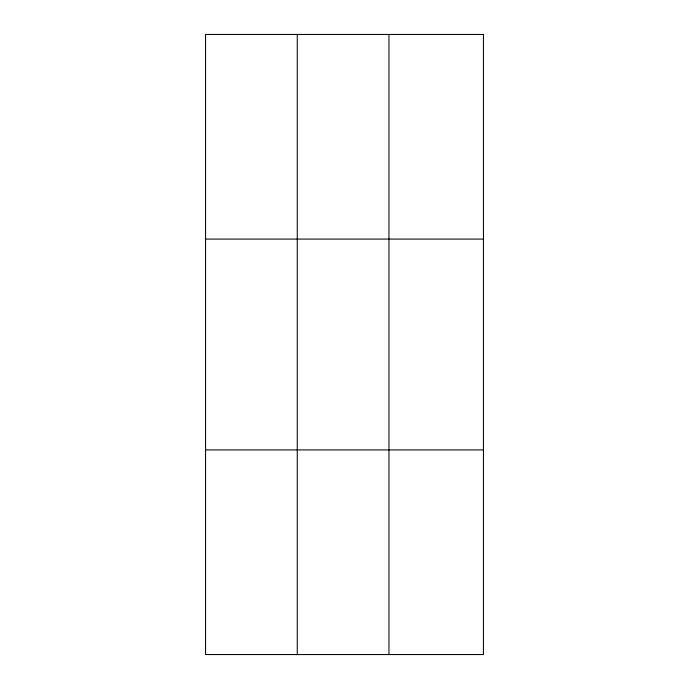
<?xml version="1.0" encoding="UTF-8"?>
<svg xmlns="http://www.w3.org/2000/svg" width="689" height="689" viewBox="0 0 689 689"><rect width="100%" height="100%" fill="white"/><g stroke="black" fill="none" stroke-linecap="round" stroke-linejoin="round"><path stroke-width="1.03" d="M297.26 34.45L297.26 654.55M388.958 34.45L388.958 654.55M205.563 239.083L483.437 239.083M205.563 449.917L483.437 449.917M483.437 34.45L205.563 34.45L205.563 654.55L483.437 654.55L483.437 34.45"/></g></svg>
